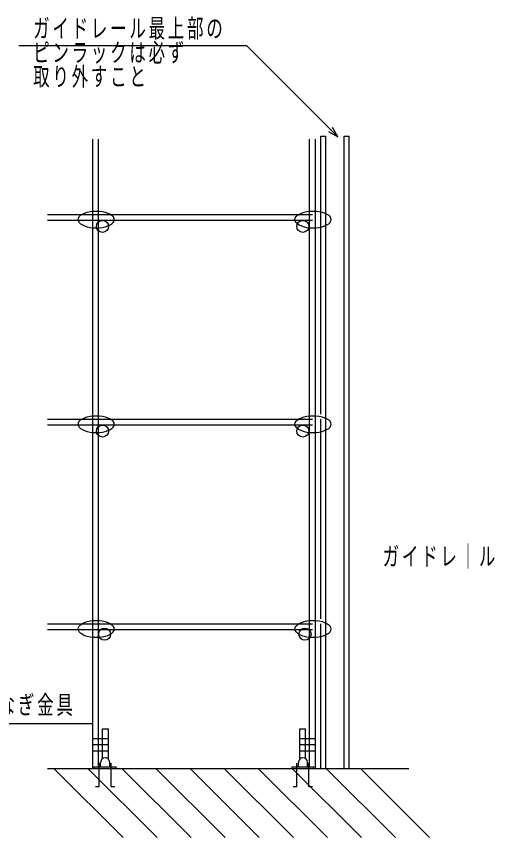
# Model space of a CAD drawing. Units: millimetres, scale not verified. Extents: x -24315 to 20797, y -7730 to 29060.
# Drawn here: x 16827 to 20797, y -512 to 6307 of the extents above; entities that cross this region are included whole.
import ezdxf

# ---------------------------------------------------------------- set-up
doc = ezdxf.new("R2010")
doc.units = ezdxf.units.MM
doc.header["$LTSCALE"] = 10
for name, color, linetype in [('0-0_L-1-1', 4, 'Continuous'), ('0-1_L-1-2', 6, 'Continuous'), ('1-2_NTEXT', 7, 'Continuous')]:
    doc.layers.add(name, color=color, linetype=linetype)
doc.styles.add('ＭＳ ゴシック', font='')
doc.styles.get('ＭＳ ゴシック').set_extended_font_data('MS Gothic')

msp = doc.modelspace()

# ---------------------------------------------------------------- linework, layer by layer
at = {"layer": '0-0_L-1-1'}
for p, q in [((16845.62, 6066.58), (18735.62, 6066.58)), ((18735.62, 6066.58), (19495.4, 5306.8)), ((19417.46, 5351.8), (19495.4, 5306.8)), ((19495.4, 5306.8), (19450.4, 5384.74)), ((17136.83, 62.83), (17711.83, -512.17)), ((17419.63, 62.83), (17994.63, -512.17)), ((17702.43, 62.83), (18277.43, -512.17)), ((17985.23, 62.83), (18560.23, -512.17)), ((18268.03, 62.83), (18843.03, -512.17)), ((18550.83, 62.83), (19125.83, -512.17)), ((18833.63, 62.83), (19408.63, -512.17)), ((19116.43, 62.83), (19691.43, -512.17)), ((19399.23, 62.83), (19974.23, -512.17)), ((19682.03, 62.83), (20257.03, -512.17))]:
    msp.add_line(p, q, dxfattribs=at)
msp.add_lwpolyline([(16075.45, 190.08), (16320.13, 434.76), (17463.24, 434.76)], dxfattribs=at)
at = {"layer": '0-1_L-1-2'}
for p, q in [((17460.48, 62.83), (17460.48, 5288.83)), ((17508.48, 62.83), (17508.48, 5288.83)), ((19260.48, 62.83), (19260.48, 5288.83)), ((19308.48, 62.83), (19308.48, 5288.83)), ((19354.48, 5312.03), (19396.48, 5312.03)), ((19354.48, 3004.83), (19354.48, 5312.03)), ((19396.48, 62.83), (19396.48, 5312.03)), ((19546.48, 5312.03), (19588.48, 5312.03)), ((19546.48, 62.83), (19546.48, 5312.03)), ((19588.48, 62.83), (19588.48, 5312.03)), ((17084.48, 4662.83), (19284.48, 4662.83)), ((17637.14, 4632.98), (17630.37, 4644.77)), ((19437.14, 4632.98), (19430.37, 4644.77)), ((17084.48, 4614.83), (19284.48, 4614.83)), ((17348.46, 4596.9), (17359.5, 4585.85)), ((17359.5, 4585.85), (17374.49, 4575.85)), ((17374.49, 4575.85), (17392.98, 4567.22)), ((17585.81, 4567.21), (17604.31, 4575.83)), ((17604.31, 4575.83), (17619.31, 4585.83)), ((17619.31, 4585.83), (17630.36, 4596.89)), ((17630.36, 4596.89), (17637.13, 4608.68)), ((17637.13, 4608.68), (17639.41, 4620.84)), ((17639.41, 4620.84), (17637.14, 4632.98)), ((19148.46, 4596.9), (19159.5, 4585.85)), ((19159.5, 4585.85), (19174.49, 4575.85)), ((19174.49, 4575.85), (19192.98, 4567.22)), ((19385.81, 4567.21), (19404.31, 4575.83)), ((19404.31, 4575.83), (19419.31, 4585.83)), ((19419.31, 4585.83), (19430.36, 4596.89)), ((19430.36, 4596.89), (19437.13, 4608.68)), ((19437.13, 4608.68), (19439.41, 4620.84)), ((19439.41, 4620.84), (19437.14, 4632.98)), ((17392.98, 4567.22), (17414.41, 4560.22)), ((17414.41, 4560.22), (17438.11, 4555.06)), ((17438.11, 4555.06), (17463.34, 4551.9)), ((17463.34, 4551.9), (17489.39, 4550.84)), ((17489.39, 4550.84), (17515.45, 4551.9)), ((17515.45, 4551.9), (17540.71, 4555.06)), ((17540.71, 4555.06), (17564.41, 4560.21)), ((17564.41, 4560.21), (17585.81, 4567.21)), ((19192.98, 4567.22), (19214.41, 4560.22)), ((19214.41, 4560.22), (19238.11, 4555.06)), ((19238.11, 4555.06), (19263.34, 4551.9)), ((19263.34, 4551.9), (19289.39, 4550.84)), ((19289.39, 4550.84), (19315.45, 4551.9)), ((19315.45, 4551.9), (19340.71, 4555.06)), ((19340.71, 4555.06), (19364.41, 4560.21)), ((19364.41, 4560.21), (19385.81, 4567.21)), ((17084.48, 2962.83), (19284.48, 2962.83)), ((17637.14, 2932.98), (17630.37, 2944.77)), ((17639.41, 2920.84), (17637.14, 2932.98)), ((19354.48, 1304.83), (19354.48, 2962.83)), ((19437.14, 2932.98), (19430.37, 2944.77)), ((19439.41, 2920.84), (19437.14, 2932.98)), ((17084.48, 2914.83), (19284.48, 2914.83)), ((17348.46, 2896.9), (17359.5, 2885.85)), ((17359.5, 2885.85), (17374.49, 2875.85)), ((17374.49, 2875.85), (17392.98, 2867.22)), ((17392.98, 2867.22), (17414.41, 2860.22)), ((17564.41, 2860.21), (17585.81, 2867.21)), ((17585.81, 2867.21), (17604.31, 2875.83)), ((17604.31, 2875.83), (17619.31, 2885.83)), ((17619.31, 2885.83), (17630.36, 2896.89)), ((17630.36, 2896.89), (17637.13, 2908.68)), ((17637.13, 2908.68), (17639.41, 2920.84)), ((19148.46, 2896.9), (19159.5, 2885.85)), ((19159.5, 2885.85), (19174.49, 2875.85)), ((19174.49, 2875.85), (19192.98, 2867.22)), ((19192.98, 2867.22), (19214.41, 2860.22)), ((19364.41, 2860.21), (19385.81, 2867.21)), ((19385.81, 2867.21), (19404.31, 2875.83)), ((19404.31, 2875.83), (19419.31, 2885.83)), ((19419.31, 2885.83), (19430.36, 2896.89)), ((19430.36, 2896.89), (19437.13, 2908.68)), ((19437.13, 2908.68), (19439.41, 2920.84)), ((17414.41, 2860.22), (17438.11, 2855.06)), ((17438.11, 2855.06), (17463.34, 2851.9)), ((17463.34, 2851.9), (17489.39, 2850.84)), ((17489.39, 2850.84), (17515.45, 2851.9)), ((17515.45, 2851.9), (17540.71, 2855.06)), ((17540.71, 2855.06), (17564.41, 2860.21)), ((19214.41, 2860.22), (19238.11, 2855.06)), ((19238.11, 2855.06), (19263.34, 2851.9)), ((19263.34, 2851.9), (19289.39, 2850.84)), ((19289.39, 2850.84), (19315.45, 2851.9)), ((19315.45, 2851.9), (19340.71, 2855.06)), ((19340.71, 2855.06), (19364.41, 2860.21)), ((17084.48, 1262.83), (19284.48, 1262.83)), ((17637.14, 1232.98), (17630.37, 1244.77)), ((17639.41, 1220.84), (17637.14, 1232.98)), ((19354.48, 62.83), (19354.48, 1262.83)), ((19437.14, 1232.98), (19430.37, 1244.77)), ((19439.41, 1220.84), (19437.14, 1232.98)), ((17084.48, 1214.83), (19284.48, 1214.83)), ((17348.46, 1196.9), (17359.5, 1185.85)), ((17359.5, 1185.85), (17374.49, 1175.85)), ((17374.49, 1175.85), (17392.98, 1167.22)), ((17392.98, 1167.22), (17414.41, 1160.22)), ((17414.41, 1160.22), (17438.11, 1155.06)), ((17540.71, 1155.06), (17564.41, 1160.21)), ((17564.41, 1160.21), (17585.81, 1167.21)), ((17585.81, 1167.21), (17604.31, 1175.83)), ((17604.31, 1175.83), (17619.31, 1185.83)), ((17619.31, 1185.83), (17630.36, 1196.89)), ((17630.36, 1196.89), (17637.13, 1208.68)), ((17637.13, 1208.68), (17639.41, 1220.84)), ((19148.46, 1196.9), (19159.5, 1185.85)), ((19159.5, 1185.85), (19174.49, 1175.85)), ((19174.49, 1175.85), (19192.98, 1167.22)), ((19192.98, 1167.22), (19214.41, 1160.22)), ((19214.41, 1160.22), (19238.11, 1155.06)), ((19340.71, 1155.06), (19364.41, 1160.21)), ((19364.41, 1160.21), (19385.81, 1167.21)), ((19385.81, 1167.21), (19404.31, 1175.83)), ((19404.31, 1175.83), (19419.31, 1185.83)), ((19419.31, 1185.83), (19430.36, 1196.89)), ((19430.36, 1196.89), (19437.13, 1208.68)), ((19437.13, 1208.68), (19439.41, 1220.84)), ((17438.11, 1155.06), (17463.34, 1151.9)), ((17463.34, 1151.9), (17489.39, 1150.84)), ((17489.39, 1150.84), (17515.45, 1151.9)), ((17515.45, 1151.9), (17540.71, 1155.06)), ((19238.11, 1155.06), (19263.34, 1151.9)), ((19263.34, 1151.9), (19289.39, 1150.84)), ((19289.39, 1150.84), (19315.45, 1151.9)), ((19315.45, 1151.9), (19340.71, 1155.06)), ((17589.85, 146.07), (17589.85, 389.56)), ((19179.1, 146.07), (19179.1, 389.56)), ((19179.1, 389.56), (19227.1, 389.56)), ((19227.1, 142.97), (19227.1, 389.56)), ((17457.32, 309.56), (17589.85, 309.56)), ((19179.1, 309.56), (19311.63, 309.56)), ((17457.35, 259.56), (17589.85, 259.56)), ((17457.38, 209.56), (17589.85, 209.56)), ((19179.1, 259.56), (19311.6, 259.56)), ((19179.1, 209.56), (19311.57, 209.56)), ((17473.48, 74.83), (17653.48, 74.83)), ((17473.48, 62.83), (17473.48, 74.83)), ((17513.48, -87.17), (17513.48, 104.83)), ((17525.98, 74.83), (17525.98, 112.33)), ((17600.98, 74.83), (17600.98, 112.33)), ((17613.48, -87.17), (17613.48, 104.83)), ((17653.48, 62.83), (17653.48, 74.83)), ((19115.48, 74.83), (19295.48, 74.83)), ((19115.48, 62.83), (19115.48, 74.83)), ((19155.48, -87.17), (19155.48, 104.83)), ((19167.98, 74.83), (19167.98, 112.33)), ((19242.98, 74.83), (19242.98, 112.33)), ((19255.48, -87.17), (19255.48, 104.83)), ((19295.48, 62.83), (19295.48, 74.83)), ((17084.48, 62.83), (20084.48, 62.83)), ((17483.48, -87.17), (17513.48, -87.17)), ((17613.48, -87.17), (17643.48, -87.17)), ((19125.48, -87.17), (19155.48, -87.17)), ((19255.48, -87.17), (19285.48, -87.17))]:
    msp.add_line(p, q, dxfattribs=at)
for points in [[(17348.46, 4596.9), (17341.69, 4608.68), (17339.41, 4620.84), (17341.69, 4633), (17348.47, 4644.79), (17359.51, 4655.84), (17374.51, 4665.83), (17393, 4674.46), (17414.43, 4681.46), (17438.13, 4686.62), (17463.37, 4689.77), (17489.42, 4690.84), (17515.47, 4689.77), (17540.73, 4686.61), (17564.43, 4681.45), (17585.83, 4674.46), (17604.32, 4665.83), (17619.32, 4655.83), (17630.37, 4644.77)], [(19148.46, 4596.9), (19141.69, 4608.68), (19139.41, 4620.84), (19141.69, 4633), (19148.47, 4644.79), (19159.51, 4655.84), (19174.51, 4665.83), (19193, 4674.46), (19214.43, 4681.46), (19238.13, 4686.62), (19263.37, 4689.77), (19289.42, 4690.84), (19315.47, 4689.77), (19340.73, 4686.61), (19364.43, 4681.45), (19385.83, 4674.46), (19404.32, 4665.83), (19419.32, 4655.83), (19430.37, 4644.77)], [(17348.46, 2896.9), (17341.69, 2908.68), (17339.41, 2920.84), (17341.69, 2933), (17348.47, 2944.79), (17359.51, 2955.84), (17374.51, 2965.83), (17393, 2974.46), (17414.43, 2981.46), (17438.13, 2986.62), (17463.37, 2989.77), (17489.42, 2990.84), (17515.47, 2989.77), (17540.73, 2986.61), (17564.43, 2981.45), (17585.83, 2974.46), (17604.32, 2965.83), (17619.32, 2955.83), (17630.37, 2944.77)], [(19148.46, 2896.9), (19141.69, 2908.68), (19139.41, 2920.84), (19141.69, 2933), (19148.47, 2944.79), (19159.51, 2955.84), (19174.51, 2965.83), (19193, 2974.46), (19214.43, 2981.46), (19238.13, 2986.62), (19263.37, 2989.77), (19289.42, 2990.84), (19315.47, 2989.77), (19340.73, 2986.61), (19364.43, 2981.45), (19385.83, 2974.46), (19404.32, 2965.83), (19419.32, 2955.83), (19430.37, 2944.77)], [(17348.46, 1196.9), (17341.69, 1208.68), (17339.41, 1220.84), (17341.69, 1233), (17348.47, 1244.79), (17359.51, 1255.84), (17374.51, 1265.83), (17393, 1274.46), (17414.43, 1281.46), (17438.13, 1286.62), (17463.37, 1289.77), (17489.42, 1290.84), (17515.47, 1289.77), (17540.73, 1286.61), (17564.43, 1281.45), (17585.83, 1274.46), (17604.32, 1265.83), (17619.32, 1255.83), (17630.37, 1244.77)], [(19148.46, 1196.9), (19141.69, 1208.68), (19139.41, 1220.84), (19141.69, 1233), (19148.47, 1244.79), (19159.51, 1255.84), (19174.51, 1265.83), (19193, 1274.46), (19214.43, 1281.46), (19238.13, 1286.62), (19263.37, 1289.77), (19289.42, 1290.84), (19315.47, 1289.77), (19340.73, 1286.61), (19364.43, 1281.45), (19385.83, 1274.46), (19404.32, 1265.83), (19419.32, 1255.83), (19430.37, 1244.77)], [(17541.85, 142.97), (17541.85, 389.56), (17589.85, 389.56)]]:
    msp.add_lwpolyline(points, dxfattribs=at)
for centre in [(17540.96, 4563.67), (19204.7, 4563.67), (17540.96, 2863.67), (19204.7, 2863.67), (17558.66, 1176.72), (19222.39, 1176.72)]:
    msp.add_circle(centre, 50, dxfattribs=at)
for centre in [(17563.48, 112.33), (19205.48, 112.33)]:
    msp.add_arc(centre, 37.5, 0, 180, dxfattribs=at)

# ---------------------------------------------------------------- texts
at = {"layer": '1-2_NTEXT', "char_height": 154, "attachment_point": 7, "style": 'ＭＳ ゴシック'}
for s, insert in [('\\T1.17;\\W0.65;ガイドレール最上部の', (16965.62, 6114.58)), ('\\T1.17;\\W0.65;ピンラックは必ず', (16965.62, 5914.58)), ('\\T1.17;\\W0.65;取り外すこと', (16965.62, 5714.58)), ('\\T1.17;\\W0.65;ガイドレ｜ル', (19867.78, 1721.03)), ('\\T1.17;\\W0.65;壁つなぎ金具', (16360.21, 496.71))]:
    msp.add_mtext(s, dxfattribs=dict(at, insert=insert))

doc.saveas('drawing.dxf')
